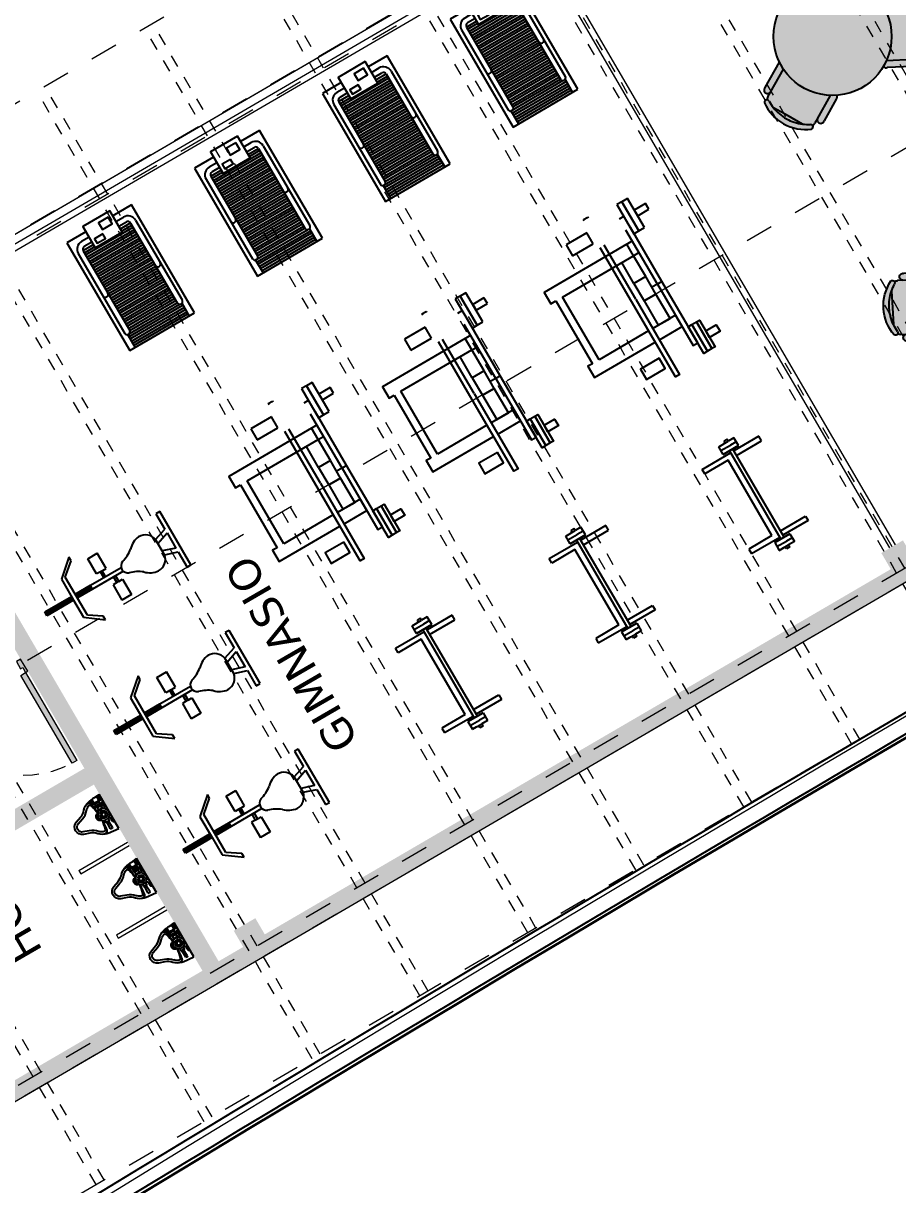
# Model space of a CAD drawing. Header units: millimetres. Extents: x 547073 to 557369, y 9424164 to 9429566.
# Drawn here: x 548957.03 to 548964.03, y 9427007.95 to 9427017.25 of the extents above; entities that cross this region are included whole.
import ezdxf

# ---------------------------------------------------------------- set-up
doc = ezdxf.new("R2010")
doc.units = ezdxf.units.MM
for name, pattern in [('Dash', [6.35, 3.175, -3.175]), ('DASHED', [0.75, 0.5, -0.25]), ('HIDDEN2', [0.1875, 0.125, -0.0625])]:
    doc.linetypes.add(name, pattern=pattern)
doc.layers.add('- Hatch', color=7, linetype='Continuous', lineweight=9, true_color=0x636363)
for name, color, linetype, lineweight in [('- Mobiliario fijo', 6, 'Continuous', 15), ('- Proyección', 8, 'Dash', 13), ('- Texto', 5, 'Continuous', 13), ('- Vidrio', 151, 'Continuous', 5), ('mobiliario', 130, 'Continuous', 25), ('VIGUETAS', 251, 'Dash', 13), ('Z - TRAZADO AREAS VERDES', 3, 'Continuous', 9), ('Z-TRAZADO LOTES', 1, 'Continuous', 13)]:
    doc.layers.add(name, color=color, linetype=linetype, lineweight=lineweight)
for name, color, linetype in [('Aparatos Sanitarios', 2, 'Continuous'), ('Mobiliarioo', 45, 'Continuous'), ('MURO', 6, 'Continuous')]:
    doc.layers.add(name, color=color, linetype=linetype)
doc.styles.add('- Txt M', font='verdana.ttf', dxfattribs={"height": 0.25})

# ---------------------------------------------------------------- blocks, each defined once
blk = doc.blocks.new('BAMBI_Planta')
at = {"layer": 'Aparatos Sanitarios'}
for p, q in [((-0.0953, 0.148), (0, 0.1575)), ((-0.0589, 0.1265), (-0.0569, 0.1285)), ((-0.0589, 0.1265), (-0.057, 0.0695)), ((-0.0411, 0.1265), (-0.0589, 0.1265)), ((-0.0431, 0.1285), (-0.0569, 0.1285)), ((-0.0411, 0.1265), (-0.0431, 0.1285)), ((-0.0411, 0.1265), (-0.043, 0.0695)), ((-0.005, 0.0939), (0, 0.0939)), ((0, 0.1575), (0, -0.1575)), ((-0.071, 0.042), (-0.071, 0.0455)), ((-0.0614, 0.0455), (-0.071, 0.0455)), ((-0.065, 0.063), (-0.0625, 0.0655)), ((-0.065, 0.0455), (-0.065, 0.063)), ((-0.065, 0.063), (-0.035, 0.063)), ((-0.0625, 0.0655), (-0.0375, 0.0655)), ((-0.043, 0.0695), (-0.057, 0.0695)), ((-0.0386, 0.0455), (-0.029, 0.0455)), ((-0.035, 0.063), (-0.0375, 0.0655)), ((-0.035, 0.0455), (-0.035, 0.063)), ((-0.029, 0.042), (-0.029, 0.0455)), ((-0.015, 0.0839), (-0.015, 0.0541)), ((-0.0725, -0.0735), (-0.0725, -0.0885)), ((-0.0725, -0.0735), (-0.0275, -0.0735)), ((-0.0725, -0.0885), (-0.0275, -0.0885)), ((-0.072, -0.0505), (-0.072, -0.0414)), ((-0.028, -0.0505), (-0.072, -0.0505)), ((-0.07, -0.0885), (-0.07, -0.1035)), ((-0.0655, -0.0505), (-0.0655, -0.0735)), ((-0.05, -0.0757), (-0.05, -0.0863)), ((-0.0345, -0.0505), (-0.0345, -0.0735)), ((-0.03, -0.0885), (-0.03, -0.1035)), ((-0.028, -0.0505), (-0.028, -0.0414)), ((-0.0275, -0.0735), (-0.0275, -0.0885)), ((-0.015, -0.0541), (-0.015, -0.0861)), ((-0.0953, -0.148), (-0.0715, -0.1504)), ((-0.082, -0.113), (-0.092, -0.113)), ((-0.092, -0.147), (-0.092, -0.113)), ((-0.082, -0.147), (-0.092, -0.147)), ((-0.0837, -0.13), (-0.0903, -0.13)), ((-0.082, -0.1496), (-0.082, -0.1104)), ((-0.0705, -0.1104), (-0.082, -0.1104)), ((-0.073, -0.1496), (-0.082, -0.1496)), ((-0.073, -0.1496), (-0.073, -0.1104)), ((-0.0705, -0.1202), (-0.0705, -0.1035)), ((-0.0295, -0.1035), (-0.0705, -0.1035)), ((-0.0383, -0.1537), (0, -0.1575)), ((-0.0295, -0.1202), (-0.0295, -0.1035)), ((-0.025, -0.1104), (-0.0295, -0.1104)), ((-0.027, -0.1496), (-0.027, -0.1104)), ((-0.025, -0.1496), (-0.027, -0.1496)), ((-0.025, -0.1496), (-0.025, -0.1104)), ((-0.008, -0.113), (-0.025, -0.113)), ((-0.008, -0.147), (-0.025, -0.147)), ((-0.0097, -0.13), (-0.0233, -0.13)), ((-0.008, -0.147), (-0.008, -0.113)), ((0, -0.1165), (-0.008, -0.1165)), ((0, -0.1435), (-0.008, -0.1435)), ((-0.005, -0.0961), (0, -0.0961))]:
    blk.add_line(p, q, dxfattribs=at)
for points in [[(-0.1677, 0.11, -0.148639), (-0.221, 0.074), (-0.2701, 0.0565, 0.705395), (-0.2701, -0.0565), (-0.221, -0.074, -0.148639), (-0.1677, -0.11)], [(-0.1522, 0.0974, -0.147751), (-0.2147, 0.055), (-0.2634, 0.0377, 0.705395), (-0.2634, -0.0377), (-0.2147, -0.055, -0.14621), (-0.1527, -0.0968, -0.14621)]]:
    blk.add_lwpolyline(points, format="xyb", dxfattribs=at)
blk.add_lwpolyline([(-0.034, 0.0092), (-0.05, 0.0185), (-0.066, 0.0092), (-0.066, -0.0092), (-0.05, -0.0185), (-0.034, -0.0092)], close=True, dxfattribs=at)
for centre, radius in [((-0.1084, 0), 0.0035), ((-0.1038, 0.0137), 0.0035), ((-0.05, 0), 0.0469), ((-0.05, 0), 0.03), ((-0.05, 0), 0.029), ((-0.05, 0), 0.0185), ((-0.05, 0), 0.016), ((-0.1038, -0.0138), 0.0035)]:
    blk.add_circle(centre, radius, dxfattribs=at)
for centre, radius, start, end in [((-0.0774, 0.0251), 0.1239, 103.38093, 136.77092), ((-0.0774, 0.0251), 0.1039, 115.73604, 136.40502), ((-0.1178, 0.1091), 0.0308, 57.12752, 109.23181), ((-0.1152, 0.1034), 0.017, 13.97966, 115.73604), ((-0.0903, 0.0982), 0.05, 95.71059, 108.39001), ((-0.1095, 0.1185), 0.0185, 10.21417, 63.02214), ((-0.684, -0.0382), 0.6032, 6.62993, 13.97966), ((-0.1676, 0.1102), 0.0773, 8.61873, 8.67414), ((-0.1676, 0.1102), 0.0773, 8.61873, 8.67414), ((-0.9484, -0.0046), 0.8665, 2.52183, 8.38418), ((-0.005, 0.0839), 0.01, 90, 180), ((-0.0829, 0), 0.0325, 93.55929, 266.44071), ((-0.0829, 0), 0.0305, 93.55929, 266.44071), ((-0.0922, 0.0235), 0.0035, 34.63512, 267.08647), ((-0.0605, 0.018), 0.0275, 92.11417, 112.41212), ((-0.0522, 0.0637), 0.00754, 129.75753, 166.2317), ((-0.0478, 0.0637), 0.00754, 13.7683, 50.24247), ((-0.0395, 0.018), 0.0275, 67.58788, 87.88583), ((-0.015, 0), 0.045, 100.47568, 108.2), ((-0.025, 0.0541), 0.01, 280.47568, 0), ((-0.684, 0.0382), 0.6032, 346.02034, 353.37007), ((-0.0922, -0.0235), 0.0035, 92.91353, 325.36488), ((-0.9484, 0.0046), 0.8665, 351.61582, 357.47817), ((-0.0612, -0.103), 0.0295, 67.58788, 112.41212), ((-0.0612, -0.059), 0.0295, 247.58788, 292.41212), ((-0.0549, -0.0203), 0.0304, 235.73791, 262.18707), ((-0.0387, -0.103), 0.0295, 67.58788, 112.41212), ((-0.0387, -0.059), 0.0295, 247.58788, 292.41212), ((-0.0451, -0.0203), 0.0304, 277.81293, 304.26209), ((-0.015, 0), 0.045, 253.20855, 259.52432), ((-0.025, -0.0541), 0.01, 0, 79.52432), ((-0.005, -0.0861), 0.01, 180, 270), ((-0.0774, -0.0251), 0.1239, 223.22908, 256.61907), ((-0.0774, -0.0251), 0.1039, 223.59498, 244.26396), ((-0.1178, -0.1091), 0.0308, 250.76819, 302.87248), ((-0.1152, -0.1034), 0.017, 244.26396, 346.02034), ((-0.0903, -0.0982), 0.05, 251.60999, 264.28941), ((-0.1095, -0.1185), 0.0185, 296.97786, 349.78583), ((-0.0697, -0.1215), 0.0223, 157.58788, 202.41212), ((-0.0697, -0.1385), 0.0223, 157.58788, 202.41212), ((-0.1676, -0.1102), 0.0773, 351.32586, 351.38127), ((-0.1043, -0.1215), 0.0223, 337.58788, 22.41212), ((-0.1043, -0.1385), 0.0223, 337.58788, 22.41212), ((-0.05, -0.1031), 0.0519, 243.71578, 296.28422), ((-0.05, -0.1555), 0.0408, 69.19873, 110.80127), ((-0.0027, -0.1215), 0.0223, 157.58788, 202.41212), ((-0.0027, -0.1385), 0.0223, 157.58788, 202.41212), ((-0.0303, -0.1215), 0.0223, 337.58788, 22.41212), ((-0.0303, -0.1385), 0.0223, 337.58788, 22.41212)]:
    blk.add_arc(centre, radius, start, end, dxfattribs=at)
blk = doc.blocks.new('bici')
at = {"layer": 'mobiliario', "linetype": 'Continuous'}
for p, q in [((2037.6495, 980.8648), (2037.5083, 980.9707)), ((2037.5083, 980.9707), (2037.5083, 980.9354)), ((2036.7319, 980.9354), (2036.6966, 980.9354)), ((2036.6966, 980.9354), (2036.6966, 980.4413)), ((2036.7319, 980.8472), (2036.7319, 980.9354)), ((2037.226, 980.9001), (2037.3142, 980.9001)), ((2037.226, 980.759), (2037.226, 980.9001)), ((2037.3142, 980.759), (2037.3142, 980.9001)), ((2037.5083, 980.9354), (2037.6142, 980.8648)), ((2037.6142, 980.8648), (2037.6142, 980.5119)), ((2037.6495, 980.706), (2037.6495, 980.8648)), ((2036.7319, 980.7942), (2036.7319, 980.8472)), ((2036.8377, 980.759), (2036.7319, 980.7942)), ((2036.7319, 980.6178), (2036.7319, 980.759)), ((2036.7319, 980.759), (2036.8377, 980.7237)), ((2036.8377, 980.759), (2036.8377, 980.6178)), ((2037.1884, 980.706), (2037.473, 980.706)), ((2037.473, 980.6707), (2037.1884, 980.6707)), ((2037.2613, 980.759), (2037.226, 980.759)), ((2037.2613, 980.759), (2037.2789, 980.759)), ((2037.2613, 980.706), (2037.2613, 980.759)), ((2037.2789, 980.759), (2037.3142, 980.759)), ((2037.2789, 980.759), (2037.2789, 980.706)), ((2037.3319, 980.6707), (2037.3319, 980.6178)), ((2037.3495, 980.6707), (2037.3495, 980.6178)), ((2037.473, 980.706), (2037.6142, 980.706)), ((2037.473, 980.706), (2037.473, 980.6707)), ((2037.6121, 980.6972), (2037.473, 980.6972)), ((2037.473, 980.6884), (2037.6142, 980.6884)), ((2037.6121, 980.6795), (2037.473, 980.6795)), ((2037.6142, 980.6707), (2037.473, 980.6707)), ((2037.8966, 980.6972), (2037.6493, 980.6972)), ((2037.8966, 980.6795), (2037.6493, 980.6795)), ((2037.6495, 980.706), (2037.8966, 980.706)), ((2037.6495, 980.5119), (2037.6495, 980.706)), ((2037.6495, 980.6884), (2037.8966, 980.6884)), ((2037.8966, 980.6707), (2037.6495, 980.6707)), ((2037.8966, 980.706), (2037.8966, 980.6707)), ((2036.8377, 980.6531), (2036.7319, 980.6178)), ((2036.8377, 980.6178), (2036.7319, 980.5825)), ((2036.7319, 980.4413), (2036.7319, 980.5825)), ((2037.2966, 980.6178), (2037.2966, 980.4766)), ((2037.3495, 980.6178), (2037.2966, 980.6178)), ((2037.3495, 980.6178), (2037.3848, 980.6178)), ((2037.3848, 980.6178), (2037.3848, 980.4766)), ((2037.5083, 980.3884), (2037.6495, 980.5119)), ((2037.6142, 980.5119), (2037.5083, 980.4237)), ((2036.6966, 980.4413), (2036.7319, 980.4413)), ((2037.3848, 980.4766), (2037.2966, 980.4766)), ((2037.5083, 980.4237), (2037.5083, 980.3884))]:
    blk.add_line(p, q, dxfattribs=at)
for centre, radius, start, end in [((2036.9436, 980.7396), 0.1076, 89.9906, 169.6205), ((2036.923, 980.6736), 0.1748, 43.6443, 83.2256), ((2037.229, 981.0208), 0.289, 231.6175, 255.2525), ((2037.1333, 980.6884), 0.0574, 292.61987, 67.3801), ((2036.9436, 980.6372), 0.1076, 190.3795, 270.00939), ((2036.923, 980.7031), 0.1748, 276.77449, 316.35562), ((2037.229, 980.3559), 0.289, 104.7476, 128.3825)]:
    blk.add_arc(centre, radius, start, end, dxfattribs=at)
blk = doc.blocks.new('faja')
at = {"layer": 'mobiliario'}
for p, q in [((2034.0637, 978.995), (2034.0637, 977.995)), ((2034.6637, 978.995), (2034.0637, 978.995)), ((2034.1137, 978.8764), (2034.1137, 978.995)), ((2034.6137, 978.975), (2034.1137, 978.975)), ((2034.6137, 978.955), (2034.1137, 978.955)), ((2034.6137, 978.935), (2034.1137, 978.935)), ((2034.6137, 978.915), (2034.1137, 978.915)), ((2034.6137, 978.8764), (2034.6137, 978.995)), ((2034.6637, 977.995), (2034.6637, 978.995)), ((2034.0987, 978.116), (2034.0987, 978.8552)), ((2034.6137, 978.895), (2034.1137, 978.895)), ((2034.6169, 978.875), (2034.132, 978.875)), ((2034.1437, 978.116), (2034.1437, 978.8552)), ((2034.5837, 978.855), (2034.1437, 978.855)), ((2034.5837, 978.835), (2034.1437, 978.835)), ((2034.5837, 978.815), (2034.1437, 978.815)), ((2034.5837, 978.116), (2034.5837, 978.8552)), ((2034.6287, 978.116), (2034.6287, 978.8552)), ((2034.5837, 978.795), (2034.1437, 978.795)), ((2034.5837, 978.775), (2034.1437, 978.775)), ((2034.5837, 978.755), (2034.1437, 978.755)), ((2034.5837, 978.735), (2034.1437, 978.735)), ((2034.5837, 978.715), (2034.1437, 978.715)), ((2034.5837, 978.695), (2034.1437, 978.695)), ((2034.5837, 978.675), (2034.1437, 978.675)), ((2034.5837, 978.655), (2034.1437, 978.655)), ((2034.5837, 978.635), (2034.1437, 978.635)), ((2034.5837, 978.615), (2034.1437, 978.615)), ((2034.5837, 978.595), (2034.1437, 978.595)), ((2034.5837, 978.575), (2034.1437, 978.575)), ((2034.5837, 978.555), (2034.1437, 978.555)), ((2034.5837, 978.535), (2034.1437, 978.535)), ((2034.5837, 978.515), (2034.1427, 978.515)), ((2034.5837, 978.495), (2034.1437, 978.495)), ((2034.5837, 978.475), (2034.1437, 978.475)), ((2034.5837, 978.455), (2034.1437, 978.455)), ((2034.5837, 978.435), (2034.1437, 978.435)), ((2034.5837, 978.415), (2034.1437, 978.415)), ((2034.5837, 978.395), (2034.1437, 978.395)), ((2034.5837, 978.375), (2034.1437, 978.375)), ((2034.5837, 978.355), (2034.1437, 978.355)), ((2034.5837, 978.295), (2034.1427, 978.295)), ((2034.5837, 978.335), (2034.1437, 978.335)), ((2034.5837, 978.315), (2034.1437, 978.315)), ((2034.5837, 978.275), (2034.1437, 978.275)), ((2034.5837, 978.255), (2034.1437, 978.255)), ((2034.5837, 978.235), (2034.1437, 978.235)), ((2034.5837, 978.215), (2034.1437, 978.215)), ((2034.5837, 978.195), (2034.1437, 978.195)), ((2034.5837, 978.175), (2034.1437, 978.175)), ((2034.5837, 978.155), (2034.1437, 978.155)), ((2034.2387, 978.135), (2034.1437, 978.135)), ((2034.2387, 978.115), (2034.1437, 978.115)), ((2034.2387, 978.091), (2034.1687, 978.091)), ((2034.5837, 978.135), (2034.4887, 978.135)), ((2034.5837, 978.115), (2034.4887, 978.115)), ((2034.4887, 978.091), (2034.5587, 978.091)), ((2034.0637, 977.995), (2034.2387, 977.995)), ((2034.2387, 978.046), (2034.1687, 978.046)), ((2034.4887, 978.046), (2034.5587, 978.046)), ((2034.4887, 977.995), (2034.6637, 977.995))]:
    blk.add_line(p, q, dxfattribs=at)
for points in [[(2034.2387, 977.946), (2034.4887, 977.946), (2034.4887, 978.146), (2034.2387, 978.146)], [(2034.3799, 978.0787), (2034.4576, 978.0787), (2034.4576, 978.1201), (2034.3799, 978.1201)], [(2034.2762, 977.9855), (2034.3643, 977.9855), (2034.3643, 978.0476), (2034.2762, 978.0476)]]:
    blk.add_lwpolyline(points, close=True, dxfattribs=at)
for centre, radius, start, end in [((2034.1212, 978.8552), 0.0225, 0, 180), ((2034.6062, 978.8552), 0.0225, 0, 180), ((2034.1212, 978.5083), 0.0225, 0, 180), ((2034.6062, 978.5083), 0.0225, 0, 180), ((2034.1687, 978.116), 0.07, 180, 270), ((2034.1687, 978.116), 0.025, 180, 270), ((2034.5587, 978.116), 0.07, 270, 0), ((2034.5587, 978.116), 0.025, 270, 0)]:
    blk.add_arc(centre, radius, start, end, dxfattribs=at)
blk = doc.blocks.new('A$C59505A60')
at = {"true_color": 0xffffff}
h = blk.add_hatch(color=7, dxfattribs=at)
h.paths.add_polyline_path([(-0.0195, 0.929), (-0.0643, 0.9249), (0.0094, 0.1138), (0.0543, 0.1179)])
h.paths.add_polyline_path([(0.0331, 0.0708), (0.0135, 0.069), (0.0094, 0.1138), (-0.0057, 0.1124), (-0.0102, 0.112), (0, 0), (0.0392, 0.0036)])
h.paths.add_polyline_path([(0.8861, 0.1935), (0.8816, 0.1931), (0.8665, 0.1917), (0.8706, 0.1469), (0.851, 0.1451), (0.8571, 0.0779), (0.8963, 0.0815)])
at = {"lineweight": 9, "extrusion": (0, 0, -1)}
for p, q in [((-0.0643, 0.9249), (-0.0195, 0.929)), ((0.0094, 0.1138), (-0.0643, 0.9249)), ((-0.0195, 0.929), (0.0543, 0.1179)), ((0.0543, 0.1179), (0.0094, 0.1138))]:
    blk.add_line(p, q, dxfattribs=at)
at = {"lineweight": 9}
for p, q in [((0.851, 0.1451), (0.8706, 0.1469)), ((0.8571, 0.0779), (0.851, 0.1451)), ((0.8665, 0.1917), (0.8816, 0.1931)), ((0.8706, 0.1469), (0.8665, 0.1917)), ((0.8816, 0.1931), (0.8861, 0.1935)), ((0.8861, 0.1935), (0.8963, 0.0815)), ((-0.0057, 0.1124), (-0.0102, 0.112)), ((-0.0102, 0.112), (0, 0)), ((0.0094, 0.1138), (-0.0057, 0.1124)), ((0.0135, 0.069), (0.0094, 0.1138)), ((0.0331, 0.0708), (0.0135, 0.069)), ((0.0392, 0.0036), (0.0331, 0.0708)), ((0.8963, 0.0815), (0.8571, 0.0779)), ((0, 0), (0.0392, 0.0036))]:
    blk.add_line(p, q, dxfattribs=at)
at = {"color": 31, "linetype": 'HIDDEN2', "lineweight": 5}
blk.add_arc((0.0135, 0.069), 0.8606, 5.19356, 92.19477, dxfattribs=at)
blk = doc.blocks.new('khjkh')
at = {"true_color": 0xffffff}
h = blk.add_hatch(color=7, dxfattribs=at)
h.paths.add_polyline_path([(6688.3109, 840.6978, -0.033869), (6688.28, 840.7538), (6688.163, 840.5514, 1.062711), (6688.2042, 840.5133)])
h.paths.add_polyline_path([(6688.5782, 841.6101), (6688.5574, 841.6461, 0.120944), (6688.5396, 841.6646, -0.272096), (6688.521, 841.6547, 0.04377), (6688.4593, 841.6517), (6688.3434, 841.5847), (6688.2274, 841.5177, 0.043163), (6688.1944, 841.4665, -0.283339), (6688.1762, 841.4546, 0.120944), (6688.1834, 841.4299), (6688.2042, 841.3939), (6688.3109, 841.2093, -0.241962), (6688.6849, 841.4255)])
h.paths.add_polyline_path([(6688.4593, 841.6517, -0.044376), (6688.5219, 841.6547, 0.261199), (6688.5396, 841.6646, 0.45197), (6688.5304, 841.6928, 0.162278), (6688.3073, 841.6471, 0.162278), (6688.1564, 841.4766, 0.45197), (6688.1762, 841.4546, 0.272096), (6688.194, 841.4657, -0.04377), (6688.2274, 841.5177, -0.097437), (6688.3302, 841.6075, -0.097437)])
h.paths.add_polyline_path([(6688.4593, 841.6517, 0.097437), (6688.3302, 841.6075, 0.097437), (6688.2274, 841.5177), (6688.3434, 841.5847)], flags=17)
h.paths.add_polyline_path([(6688.6318, 841.6267, 1.062711), (6688.5782, 841.6101), (6688.6849, 841.4255, -0.028028), (6688.7378, 841.4251, 0.299821), (6688.7309, 841.4553)])
h.paths.add_polyline_path([(6688.2042, 841.3939, 1.062711), (6688.163, 841.3557), (6688.2621, 841.1843, 0.299821), (6688.2848, 841.1633, -0.028028), (6688.3109, 841.2093)])
h.paths.add_polyline_path([(6688.2357, 840.9536, 1), (6689.1807, 840.9536, 1)])
h.paths.add_polyline_path([(6689.4317, 841.1144, 0.043163), (6689.4019, 841.1676, -0.283339), (6689.3999, 841.1892, 0.120944), (6689.3747, 841.1945), (6689.3331, 841.1929), (6689.1201, 841.185, -0.128676), (6689.1807, 840.9536, -0.109865), (6689.1361, 840.7533), (6689.3492, 840.7612), (6689.3907, 840.7628, 0.120944), (6689.4155, 840.7698, -0.272096), (6689.4154, 840.7909, 0.04377), (6689.4416, 840.8468), (6689.4367, 840.9806)])
h.paths.add_polyline_path([(6689.4317, 841.1144), (6689.4367, 840.9806), (6689.4416, 840.8468, 0.097437), (6689.463, 840.9816, 0.097437)], flags=17)
h.paths.add_polyline_path([(6689.4287, 841.1965, 0.45197), (6689.3999, 841.1892, 0.272096), (6689.4014, 841.1683, -0.04377), (6689.4317, 841.1144, -0.097437), (6689.463, 840.9816, -0.097437), (6689.4416, 840.8468, -0.044376), (6689.415, 840.7901, 0.261199), (6689.4155, 840.7698, 0.45197), (6689.4447, 840.7648, 0.162278), (6689.5086, 840.9833, 0.162278)])
h.paths.add_polyline_path([(6689.3492, 840.7612), (6689.1361, 840.7533, -0.028028), (6689.111, 840.7067, 0.299821), (6689.1409, 840.6987), (6689.3388, 840.706, 1.062711)])
h.paths.add_polyline_path([(6689.3187, 841.2472), (6689.1208, 841.2398, 0.299821), (6689.0916, 841.2296, -0.028028), (6689.1201, 841.185), (6689.3331, 841.1929, 1.062711)])
h.paths.add_polyline_path([(6688.6849, 840.4817, -0.241962), (6688.3109, 840.6978), (6688.2042, 840.5133), (6688.1834, 840.4773, 0.120944), (6688.1762, 840.4525, -0.272096), (6688.194, 840.4414, 0.04377), (6688.2274, 840.3894), (6688.3434, 840.3224), (6688.4593, 840.2554, 0.043163), (6688.5202, 840.2524, -0.283339), (6688.5396, 840.2425, 0.120944), (6688.5574, 840.2611), (6688.5782, 840.2971)])
h.paths.add_polyline_path([(6688.7309, 840.4519, 0.299821), (6688.7378, 840.482, -0.028028), (6688.6849, 840.4817), (6688.5782, 840.2971, 1.062711), (6688.6318, 840.2804)])
h.paths.add_polyline_path([(6688.2274, 840.3894, 0.097437), (6688.3302, 840.2996, 0.097437), (6688.4593, 840.2554), (6688.3434, 840.3224)], flags=17)
h.paths.add_polyline_path([(6688.3302, 840.2996, -0.097437), (6688.2274, 840.3894, -0.044376), (6688.1936, 840.4422, 0.261199), (6688.1762, 840.4525, 0.45197), (6688.1564, 840.4305, 0.162278), (6688.3073, 840.2601, 0.162278), (6688.5304, 840.2143, 0.45197), (6688.5396, 840.2425, 0.272096), (6688.521, 840.2524, -0.04377), (6688.4593, 840.2554, -0.097437)])
at = {"layer": 'mobiliario'}
blk.add_circle((6688.7082, 840.9536), 0.4725, dxfattribs=at)
at = {"layer": 'Mobiliarioo'}
for p, q in [((6688.4593, 841.6517), (6688.3434, 841.5847)), ((6688.5782, 841.6101), (6688.5574, 841.6461)), ((6688.5782, 841.6101), (6688.6849, 841.4255)), ((6688.7309, 841.4553), (6688.6318, 841.6267)), ((6688.3434, 841.5847), (6688.2274, 841.5177)), ((6688.1834, 841.4299), (6688.2042, 841.3939)), ((6688.163, 841.3557), (6688.2621, 841.1843)), ((6688.2042, 841.3939), (6688.3109, 841.2093)), ((6689.1208, 841.2398), (6689.3187, 841.2472)), ((6689.3331, 841.1929), (6689.1201, 841.185)), ((6689.3331, 841.1929), (6689.3747, 841.1945)), ((6689.4317, 841.1144), (6689.4367, 840.9806)), ((6689.4367, 840.9806), (6689.4416, 840.8468)), ((6689.3492, 840.7612), (6689.1361, 840.7533)), ((6689.3907, 840.7628), (6689.3492, 840.7612)), ((6688.163, 840.5514), (6688.28, 840.7538)), ((6688.2042, 840.5133), (6688.3109, 840.6978)), ((6689.3388, 840.706), (6689.1409, 840.6987)), ((6688.1834, 840.4773), (6688.2042, 840.5133)), ((6688.5782, 840.2971), (6688.6849, 840.4817)), ((6688.3434, 840.3224), (6688.2274, 840.3894)), ((6688.7309, 840.4519), (6688.6318, 840.2804)), ((6688.4593, 840.2554), (6688.3434, 840.3224)), ((6688.5782, 840.2971), (6688.5574, 840.2611))]:
    blk.add_line(p, q, dxfattribs=at)
for centre, radius, start, end in [((6688.4875, 841.3354), 0.36, 83.15816, 120.02806), ((6688.5226, 841.6747), 0.0197, 329.43203, 66.71812), ((6688.4875, 841.3354), 0.36, 120.02806, 156.89796), ((6688.5071, 841.3015), 0.3535, 120.02806, 142.28872), ((6688.5071, 841.3015), 0.3535, 97.76739, 120.02806), ((6688.5071, 841.3015), 0.3535, 87.60381, 97.76739), ((6688.5218, 841.6754), 0.0208, 270.10434, 328.6586), ((6688.5106, 841.619), 0.054, 30.02806, 57.6125), ((6688.6045, 841.62), 0.0281, 13.76785, 200.73343), ((6688.5071, 841.3015), 0.3535, 142.28872, 152.45231), ((6688.176, 841.4743), 0.0197, 173.33799, 270.62409), ((6688.1757, 841.4754), 0.0208, 271.39751, 329.95178), ((6688.2301, 841.4569), 0.054, 182.44362, 210.02806), ((6688.7115, 841.435), 0.0281, 339.52894, 46.28826), ((6688.1824, 841.3761), 0.0281, 39.32269, 226.28826), ((6689.114, 841.2126), 0.0281, 75.86517, 142.6245), ((6689.3276, 841.2205), 0.0281, 281.42001, 108.38558), ((6688.2894, 841.191), 0.0281, 193.76785, 260.52718), ((6689.3767, 841.1405), 0.054, 64.54094, 92.12538), ((6689.4185, 841.18), 0.0208, 153.49483, 212.0491), ((6689.4175, 841.1802), 0.0197, 55.43531, 152.7214), ((6689.1097, 840.9685), 0.3535, 24.38604, 34.54962), ((6689.1489, 840.9699), 0.36, 2.12538, 38.99528), ((6689.1097, 840.9685), 0.3535, 2.12538, 24.38604), ((6689.1097, 840.9685), 0.3535, 339.86471, 2.12538), ((6689.1489, 840.9699), 0.36, 325.25548, 2.12538), ((6689.3457, 840.7333), 0.0281, 255.86517, 82.83075), ((6689.3887, 840.8167), 0.054, 272.12538, 299.70982), ((6689.4333, 840.7804), 0.0208, 152.20166, 210.75592), ((6689.1097, 840.9685), 0.3535, 329.70113, 339.86471), ((6689.4323, 840.7801), 0.0197, 211.52935, 308.81544), ((6689.132, 840.7254), 0.0281, 221.62626, 288.38558), ((6688.1824, 840.5311), 0.0281, 133.71174, 320.67731), ((6688.7115, 840.4722), 0.0281, 313.71174, 20.47106), ((6688.176, 840.4328), 0.0197, 89.37591, 186.66201), ((6688.4875, 840.5718), 0.36, 203.10204, 239.97194), ((6688.2301, 840.4502), 0.054, 149.97194, 177.55638), ((6688.1757, 840.4318), 0.0208, 30.04822, 88.60249), ((6688.5071, 840.6057), 0.3535, 207.54769, 217.71128), ((6688.5071, 840.6057), 0.3535, 217.71128, 239.97194), ((6688.5071, 840.6057), 0.3535, 239.97194, 262.23261), ((6688.6045, 840.2871), 0.0281, 159.26657, 346.23215), ((6688.4875, 840.5718), 0.36, 239.97194, 276.84184), ((6688.5071, 840.6057), 0.3535, 262.23261, 272.39619), ((6688.5218, 840.2317), 0.0208, 31.3414, 89.89566), ((6688.5226, 840.2325), 0.0197, 293.28188, 30.56797), ((6688.5106, 840.2881), 0.054, 302.3875, 329.97194)]:
    blk.add_arc(centre, radius, start, end, dxfattribs=at)
blk = doc.blocks.new('aparato de pesas')
for p, q in [((1923.2, -2643.6), (1923.2, -2637.4)), ((1923.2, -2637.4), (1932.8, -2637.4)), ((1932.8, -2637.4), (1932.8, -2643.6)), ((1906, -2666.6), (1906, -2643.6)), ((1906, -2643.6), (1923.2, -2643.6)), ((1906, -2654.9), (1923.2, -2654.9)), ((1951.3, -2666.6), (1906, -2666.6)), ((1906, -2666.6), (1951.3, -2666.6)), ((1951.3, -2643.6), (1923.2, -2643.6)), ((1951.3, -2654.9), (1923.2, -2654.9)), ((1923.2, -2666.6), (1923.2, -2930)), ((1932.8, -2930), (1932.8, -2666.6)), ((1938.7, -2643.6), (1951.3, -2643.6)), ((1951.3, -2666.6), (1951.3, -2643.6)), ((1848.1, -2672.4), (1923.2, -2672.4)), ((1848.1, -2685.9), (1848.1, -2672.4)), ((1923.2, -2685.9), (1848.1, -2685.9)), ((2017.6, -2672.4), (1932.8, -2672.4)), ((1948.2, -2685.9), (1948.2, -2910.8)), ((1948.2, -2685.9), (2017.6, -2685.9)), ((2017.6, -2685.9), (2017.6, -2672.4)), ((1923.2, -2910.8), (1848.1, -2910.8)), ((1848.1, -2910.8), (1848.1, -2924.3)), ((1848.1, -2924.3), (1923.2, -2924.3)), ((1951.3, -2930), (1906, -2930)), ((1906, -2930), (1906, -2953.1)), ((1906, -2930), (1951.3, -2930)), ((2017.6, -2924.3), (1932.8, -2924.3)), ((1948.2, -2910.8), (2017.6, -2910.8)), ((1951.3, -2930), (1951.3, -2953.1)), ((2017.6, -2910.8), (2017.6, -2924.3)), ((1906, -2941.8), (1923.2, -2941.8)), ((1906, -2953.1), (1923.2, -2953.1)), ((1951.3, -2941.8), (1923.2, -2941.8)), ((1951.3, -2953.1), (1923.2, -2953.1)), ((1923.2, -2953.1), (1923.2, -2959.2)), ((1923.2, -2959.2), (1932.8, -2959.2)), ((1932.8, -2959.2), (1932.8, -2953.1)), ((1938.7, -2953.1), (1951.3, -2953.1))]:
    blk.add_line(p, q)
blk = doc.blocks.new('aparato de pesa')
at = {"xscale": 0.0072414374999426, "yscale": 0.0072414374999426, "zscale": 0.0072414374999426}
blk.add_blockref('aparato de pesas', (-14.61, 21.176), dxfattribs=at)
blk = doc.blocks.new('GYM')
at = {"layer": 'mobiliario', "linetype": 'DASHED'}
for p, q in [((2156.3541, 999.6939), (2156.3541, 999.735)), ((2156.9587, 999.735), (2156.3807, 999.735)), ((2156.9587, 999.6939), (2156.3541, 999.6939)), ((2156.5591, 999.643), (2156.5591, 999.6939)), ((2156.6657, 999.643), (2156.6657, 999.6939)), ((2156.9757, 999.483), (2156.2146, 999.483)), ((2156.2146, 999.4443), (2156.2146, 999.483)), ((2156.9757, 999.4443), (2156.2146, 999.4443))]:
    blk.add_line(p, q, dxfattribs=at)
at = {"layer": 'mobiliario'}
for p, q in [((2156.8594, 999.643), (2156.6657, 999.643)), ((2156.9587, 999.6939), (2156.9587, 999.643)), ((2156.8594, 999.5339), (2156.6657, 999.5339))]:
    blk.add_line(p, q, dxfattribs=at)
at = {"layer": 'mobiliario', "linetype": 'DASHED'}
for points in [[(2156.3541, 999.9372), (2156.3541, 999.8326), (2156.4074, 999.8326), (2156.4074, 999.9372)], [(2156.5161, 999.7792), (2156.5161, 999.8326), (2156.2453, 999.8326), (2156.2453, 999.7792)], [(2156.5161, 999.735), (2156.5161, 999.7792), (2156.2453, 999.7792), (2156.2453, 999.735)], [(2156.3192, 999.4118), (2156.3192, 999.221), (2156.4217, 999.221), (2156.4217, 999.4118)]]:
    blk.add_lwpolyline(points, close=True, dxfattribs=at)
at = {"layer": 'mobiliario'}
for points in [[(2157.477, 999.8392), (2157.477, 999.9362), (2157.5375, 999.9362), (2157.5375, 999.8392)], [(2157.3777, 999.8102), (2157.3777, 999.8392), (2157.6247, 999.8392), (2157.6247, 999.8102)], [(2156.9587, 999.735), (2156.9587, 999.6939), (2157.5279, 999.6939), (2157.5279, 999.735)], [(2157.3777, 999.769), (2157.3777, 999.8102), (2157.6247, 999.8102), (2157.6247, 999.769)], [(2157.3777, 999.735), (2157.3777, 999.769), (2157.6247, 999.769), (2157.6247, 999.735)], [(2156.8594, 999.643), (2156.8594, 999.5339), (2157.0217, 999.5339), (2157.0217, 999.643)], [(2157.0217, 999.643), (2157.0217, 999.5339), (2157.2469, 999.5339), (2157.2469, 999.643)], [(2157.477, 999.4079), (2157.477, 999.2335), (2157.5739, 999.2335), (2157.5739, 999.4079)]]:
    blk.add_lwpolyline(points, close=True, dxfattribs=at)
for points in [[(2156.6657, 998.9863), (2156.6657, 999.643), (2156.5591, 999.643), (2156.5591, 998.8773), (2156.6657, 998.8773), (2156.6657, 998.9233)], [(2157.3511, 999.483), (2157.3511, 999.6939), (2157.2469, 999.6939), (2157.2469, 999.483)], [(2156.9757, 999.483), (2157.6732, 999.483), (2157.6732, 999.4443), (2156.9757, 999.4443)], [(2157.2469, 999.4443), (2157.2469, 998.9863)], [(2157.2469, 998.9233), (2157.2469, 998.8821), (2157.3511, 998.8821), (2157.3511, 999.4443)], [(2157.2469, 998.9863), (2156.6657, 998.9863)], [(2156.6657, 998.9233), (2157.2469, 998.9233)]]:
    blk.add_lwpolyline(points, dxfattribs=at)

msp = doc.modelspace()

# ---------------------------------------------------------------- hatches: boundary and pattern name
at = {"layer": '- Hatch'}
h = msp.add_hatch(color=256, dxfattribs=at)
h.dxf.hatch_style = 1
h.paths.add_polyline_path([(548970.415, 9427019.297), (548971.6496, 9427017.1809), (548974.3273, 9427018.743), (548974.2517, 9427018.8726), (548971.7036, 9427017.386), (548970.6202, 9427019.2431), (548971.3112, 9427019.6462), (548971.2545, 9427019.7434), (548971.2356, 9427019.7758)])
h.paths.add_polyline_path([(548972.013, 9427020.2293), (548972.0886, 9427020.0997), (548973.2114, 9427020.7548), (548974.2193, 9427019.0273), (548974.3488, 9427019.1029), (548971.6277, 9427023.7672), (548971.4981, 9427023.6916), (548973.1358, 9427020.8844)])
h.paths.add_polyline_path([(548974.1761, 9427019.0021), (548974.3273, 9427018.743), (548974.5, 9427018.8438), (548974.3488, 9427019.1029)])
h.paths.add_polyline_path([(548971.3037, 9427023.9255), (548971.4549, 9427023.6664), (548971.6277, 9427023.7672), (548971.4765, 9427024.0263)])
h.paths.add_polyline_path([(548968.6261, 9427022.3634), (548968.7017, 9427022.2338), (548971.3793, 9427023.7959), (548971.3037, 9427023.9255)])
h.paths.add_polyline_path([(548969.8859, 9427020.204), (548969.9615, 9427020.0744), (548970.0587, 9427020.1311), (548970.4798, 9427020.3768), (548970.4042, 9427020.5063)])
h.paths.add_polyline_path([(548961.0251, 9427017.9288), (548961.1763, 9427017.6697), (548961.349, 9427017.7705), (548961.1979, 9427018.0296)])
h.paths.add_polyline_path([(548955.5165, 9427014.7151), (548955.6677, 9427014.4559), (548955.7973, 9427014.5315), (548955.7217, 9427014.6611), (548955.9182, 9427014.7758), (548955.9938, 9427014.6462), (548956.1665, 9427014.747), (548956.0154, 9427015.0061), (548955.8426, 9427014.9053)])
h.paths.add_polyline_path([(548950.8977, 9427011.6731), (548953.6188, 9427007.0088), (548953.7484, 9427007.0844), (548952.4256, 9427009.3517), (548952.35, 9427009.4813), (548951.0272, 9427011.7486)])
h.paths.add_polyline_path([(548953.6188, 9427007.0088), (548953.77, 9427006.7497), (548953.9428, 9427006.8505), (548953.7916, 9427007.1096)])
h.paths.add_polyline_path([(548950.7465, 9427011.9322), (548950.8977, 9427011.6731), (548951.0704, 9427011.7738), (548950.9192, 9427012.033)])
h.paths.add_polyline_path([(548950.9192, 9427012.033), (548950.9948, 9427011.9034), (548954.5988, 9427014.006), (548955.4681, 9427012.516), (548954.6907, 9427012.0625), (548954.7663, 9427011.9329), (548955.6732, 9427012.4621), (548954.6528, 9427014.2112)])
h.paths.add_polyline_path([(548952.4256, 9427009.3517), (548952.35, 9427009.4813), (548956.2131, 9427011.7351), (548956.2887, 9427011.6055)])
h.paths.add_polyline_path([(548953.9428, 9427006.8505), (548953.8672, 9427006.98), (548958.4645, 9427009.6621), (548957.5952, 9427011.1521), (548956.8178, 9427010.6986), (548956.7422, 9427010.8281), (548957.5196, 9427011.2817), (548956.2724, 9427013.4195), (548956.402, 9427013.495), (548958.594, 9427009.7377), (548958.7905, 9427009.8524), (548958.715, 9427009.9819), (548958.8877, 9427010.0827), (548958.9633, 9427009.9532), (548963.973, 9427012.8759), (548963.8975, 9427013.0055), (548964.0702, 9427013.1063), (548964.2214, 9427012.8471)])
h.paths.add_polyline_path([(548969.2311, 9427015.7699), (548969.08, 9427016.029), (548969.2527, 9427016.1298), (548969.4039, 9427015.8707)])
h.paths.add_polyline_path([(548966.3588, 9427020.6932), (548966.2076, 9427020.9524), (548966.3804, 9427021.0532), (548966.5315, 9427020.794)])

# ---------------------------------------------------------------- linework, layer by layer
at = {"layer": '- Mobiliario fijo'}
for points in [[(548957.4752, 9427010.4644), (548957.8638, 9427010.6913)], [(548957.4903, 9427010.4385), (548957.8789, 9427010.6654)], [(548957.4752, 9427010.4644), (548957.4903, 9427010.4385)], [(548957.7756, 9427009.9499), (548958.1642, 9427010.1768)], [(548957.7907, 9427009.924), (548958.1793, 9427010.1509)], [(548957.7756, 9427009.9499), (548957.7907, 9427009.924)]]:
    msp.add_lwpolyline(points, dxfattribs=at)
at = {"layer": '- Proyección', "ltscale": 0.07}
msp.add_lwpolyline([(548953.4462, 9427005.5188), (548949.5156, 9427012.256), (548971.8003, 9427025.2572), (548975.7309, 9427018.5199)], close=True, dxfattribs=at)
for points in [[(548972.2539, 9427024.4798), (548949.9691, 9427011.4787)], [(548972.3043, 9427024.3934), (548950.0195, 9427011.3923)], [(548973.7656, 9427021.8886), (548951.4809, 9427008.8874)], [(548975.227, 9427019.3837), (548952.9423, 9427006.3825)], [(548975.2774, 9427019.2973), (548952.9926, 9427006.2962)]]:
    msp.add_lwpolyline(points, dxfattribs=at)
at = {"layer": '- Vidrio'}
for points in [[(548961.0604, 9427017.8684), (548956.0506, 9427014.9456)], [(548961.0856, 9427017.8252), (548956.0758, 9427014.9024)], [(548963.9666, 9427013.0458), (548961.2454, 9427017.71)], [(548964.0097, 9427013.071), (548961.2886, 9427017.7352)]]:
    msp.add_lwpolyline(points, dxfattribs=at)
at = {"lineweight": 35}
msp.add_lwpolyline([(548940.8926, 9426997.0302, -0.032083), (548995.6958, 9427028.5599), (549015.0102, 9427037.5662, -0.012444), (549037.7127, 9427046.8938), (549065.143, 9427152.3729), (549067.4694, 9427162.495), (549067.7374, 9427162.3494), (549071.9183, 9427178.4267), (549066.2107, 9427182.5736), (549062.4072, 9427185.9579), (549058.867, 9427189.5578), (549055.3761, 9427193.1793), (549051.9399, 9427196.8445), (549048.7408, 9427200.7251), (549045.9254, 9427204.9148), (549043.2313, 9427209.1957), (549040.807, 9427213.6642), (549031.5904, 9427231.0455), (549024.1704, 9427242.0412), (549014.4734, 9427254.4763)], format="xyb", dxfattribs=at)
at = {"color": 2}
for radius, start, end in [(493.3287, 118.436125, 121.653735), (493.1787, 118.43557, 122.075683)]:
    msp.add_arc((549213.3514, 9426586.0026), radius, start, end, dxfattribs=at)
at = {"layer": 'VIGUETAS', "ltscale": 0.03}
for points in [[(548966.2513, 9427012.9894), (548962.3207, 9427019.7267)], [(548966.316, 9427013.0272), (548962.3855, 9427019.7644)], [(548965.4523, 9427012.5233), (548961.5217, 9427019.2605)], [(548965.3875, 9427012.4855), (548961.4569, 9427019.2227)], [(548964.5238, 9427011.9816), (548960.5932, 9427018.7188)], [(548964.5885, 9427012.0194), (548960.658, 9427018.7566)], [(548963.66, 9427011.4776), (548959.7294, 9427018.2149)], [(548963.7248, 9427011.5154), (548959.7942, 9427018.2527)], [(548962.861, 9427011.0115), (548958.9305, 9427017.7488)], [(548962.7963, 9427010.9737), (548958.8657, 9427017.711)], [(548961.9325, 9427010.4698), (548958.0019, 9427017.207)], [(548961.9973, 9427010.5076), (548958.0667, 9427017.2448)], [(548961.1335, 9427010.0037), (548957.203, 9427016.7409)], [(548961.0688, 9427009.9659), (548957.1382, 9427016.7031)], [(548960.205, 9427009.462), (548956.2744, 9427016.1992)], [(548960.2698, 9427009.4998), (548956.3392, 9427016.237)], [(548959.406, 9427008.9958), (548955.4755, 9427015.7331)], [(548959.3413, 9427008.958), (548955.4107, 9427015.6953)], [(548958.4775, 9427008.4541), (548954.5469, 9427015.1914)], [(548958.5423, 9427008.4919), (548954.6117, 9427015.2292)], [(548957.6138, 9427007.9502), (548953.6832, 9427014.6874)], [(548957.6785, 9427007.988), (548953.748, 9427014.7252)]]:
    msp.add_lwpolyline(points, dxfattribs=at)
at = {"layer": 'Z - TRAZADO AREAS VERDES', "transparency": 33554684}
msp.add_lwpolyline([(548922.7281, 9427001.4718), (548923.6306, 9427005.163), (548932.7616, 9427002.9303), (548946.4428, 9427058.8819), (548998.6375, 9427046.1194, -0.418498), (548999.7695, 9427044.2236), (548999.2196, 9427042.1092), (548999.0745, 9427042.147), (548995.6961, 9427028.5599, 0.036821), (548940.8926, 9426997.0302), (548922.7281, 9427001.4718)], format="xyb", close=True, dxfattribs=at)
at = {"layer": 'Z-TRAZADO LOTES'}
for points in [[(548957.916, 9427025.8104), (548953.0804, 9427022.875), (548951.8928, 9427018.018), (548954.2506, 9427013.9765), (548969.6265, 9427022.947)], [(548953.77, 9427006.7497), (548950.7465, 9427011.9322), (548972.3402, 9427024.5302), (548975.3638, 9427019.3477)], [(548953.77, 9427006.7497), (548950.7465, 9427011.9322), (548972.3402, 9427024.5302), (548975.3638, 9427019.3477)]]:
    msp.add_lwpolyline(points, close=True, dxfattribs=at)

# ---------------------------------------------------------------- block references
at = {"layer": '- Vidrio', "xscale": 1.333325602265846, "yscale": 1.333325602265846, "zscale": 1.333325602265846, "rotation": 295.0662090273702}
msp.add_blockref('A$C59505A60', (548955.6677, 9427014.4559), dxfattribs=at)
at = {"rotation": 0.7682087595698852}
msp.add_blockref('khjkh', (542286.6753, 9426086.5835), dxfattribs=at)
at = {"xscale": -1, "rotation": 243.4371295465704}
msp.add_blockref('khjkh', (545221.4747, 9421408.3919), dxfattribs=at)
at = {"layer": 'mobiliario', "linetype": 'Continuous', "xscale": 0.4282212560372047, "yscale": 0.4282212560372047, "zscale": 0.4282212560372047, "rotation": 210.259771135929}
for p in [(548962.464, 9427013.675), (548961.239, 9427012.9603), (548960.009, 9427012.2428)]:
    msp.add_blockref('aparato de pesa', p, dxfattribs=at)
at = {"layer": 'Mobiliarioo', "rotation": 205.0662090271096}
msp.add_blockref('A$C59505A60', (548957.0094, 9427012.1562), dxfattribs=at)
at = {"layer": 'Mobiliarioo', "xscale": -1, "rotation": 210.2597711359567}
for p in [(548957.7166, 9427010.9379), (548958.0168, 9427010.4232), (548958.3173, 9427009.9087)]:
    msp.add_blockref('BAMBI_Planta', p, dxfattribs=at)
at = {"layer": 'MURO'}
for name, p, rotation in [('faja', (550225.0544, 9428887.3315), 210.2597711359298), ('faja', (550224.032, 9428886.735), 210.2597711359298), ('faja', (550223.0095, 9428886.1385), 210.2597711359298), ('GYM', (547011.6829, 9428374.4628), 300.2597711358293), ('faja', (550221.9871, 9428885.542), 210.2597711359298), ('GYM', (547010.3894, 9428373.7081), 300.2597711358293), ('GYM', (547009.1594, 9428372.9905), 300.2597711358293), ('bici', (550223.2534, 9428886.5273), 210.2597711359161), ('bici', (550223.8077, 9428885.5771), 210.2597711359161), ('bici', (550224.362, 9428884.627), 210.2597711359161)]:
    msp.add_blockref(name, p, dxfattribs=dict(at, rotation=rotation))

# ---------------------------------------------------------------- texts
at = {"layer": '- Texto', "char_height": 0.25, "width": 1.751516, "attachment_point": 7, "rotation": 120.10694, "style": '- Txt M'}
for s, insert in [('\\pxt5;GIMNASIO', (548959.7245, 9427011.5052)), ('\\pxqc,t5;SSHH HOMBRES', (548957.2006, 9427009.8141))]:
    msp.add_mtext(s, dxfattribs=dict(at, insert=insert))

doc.saveas('drawing.dxf')
